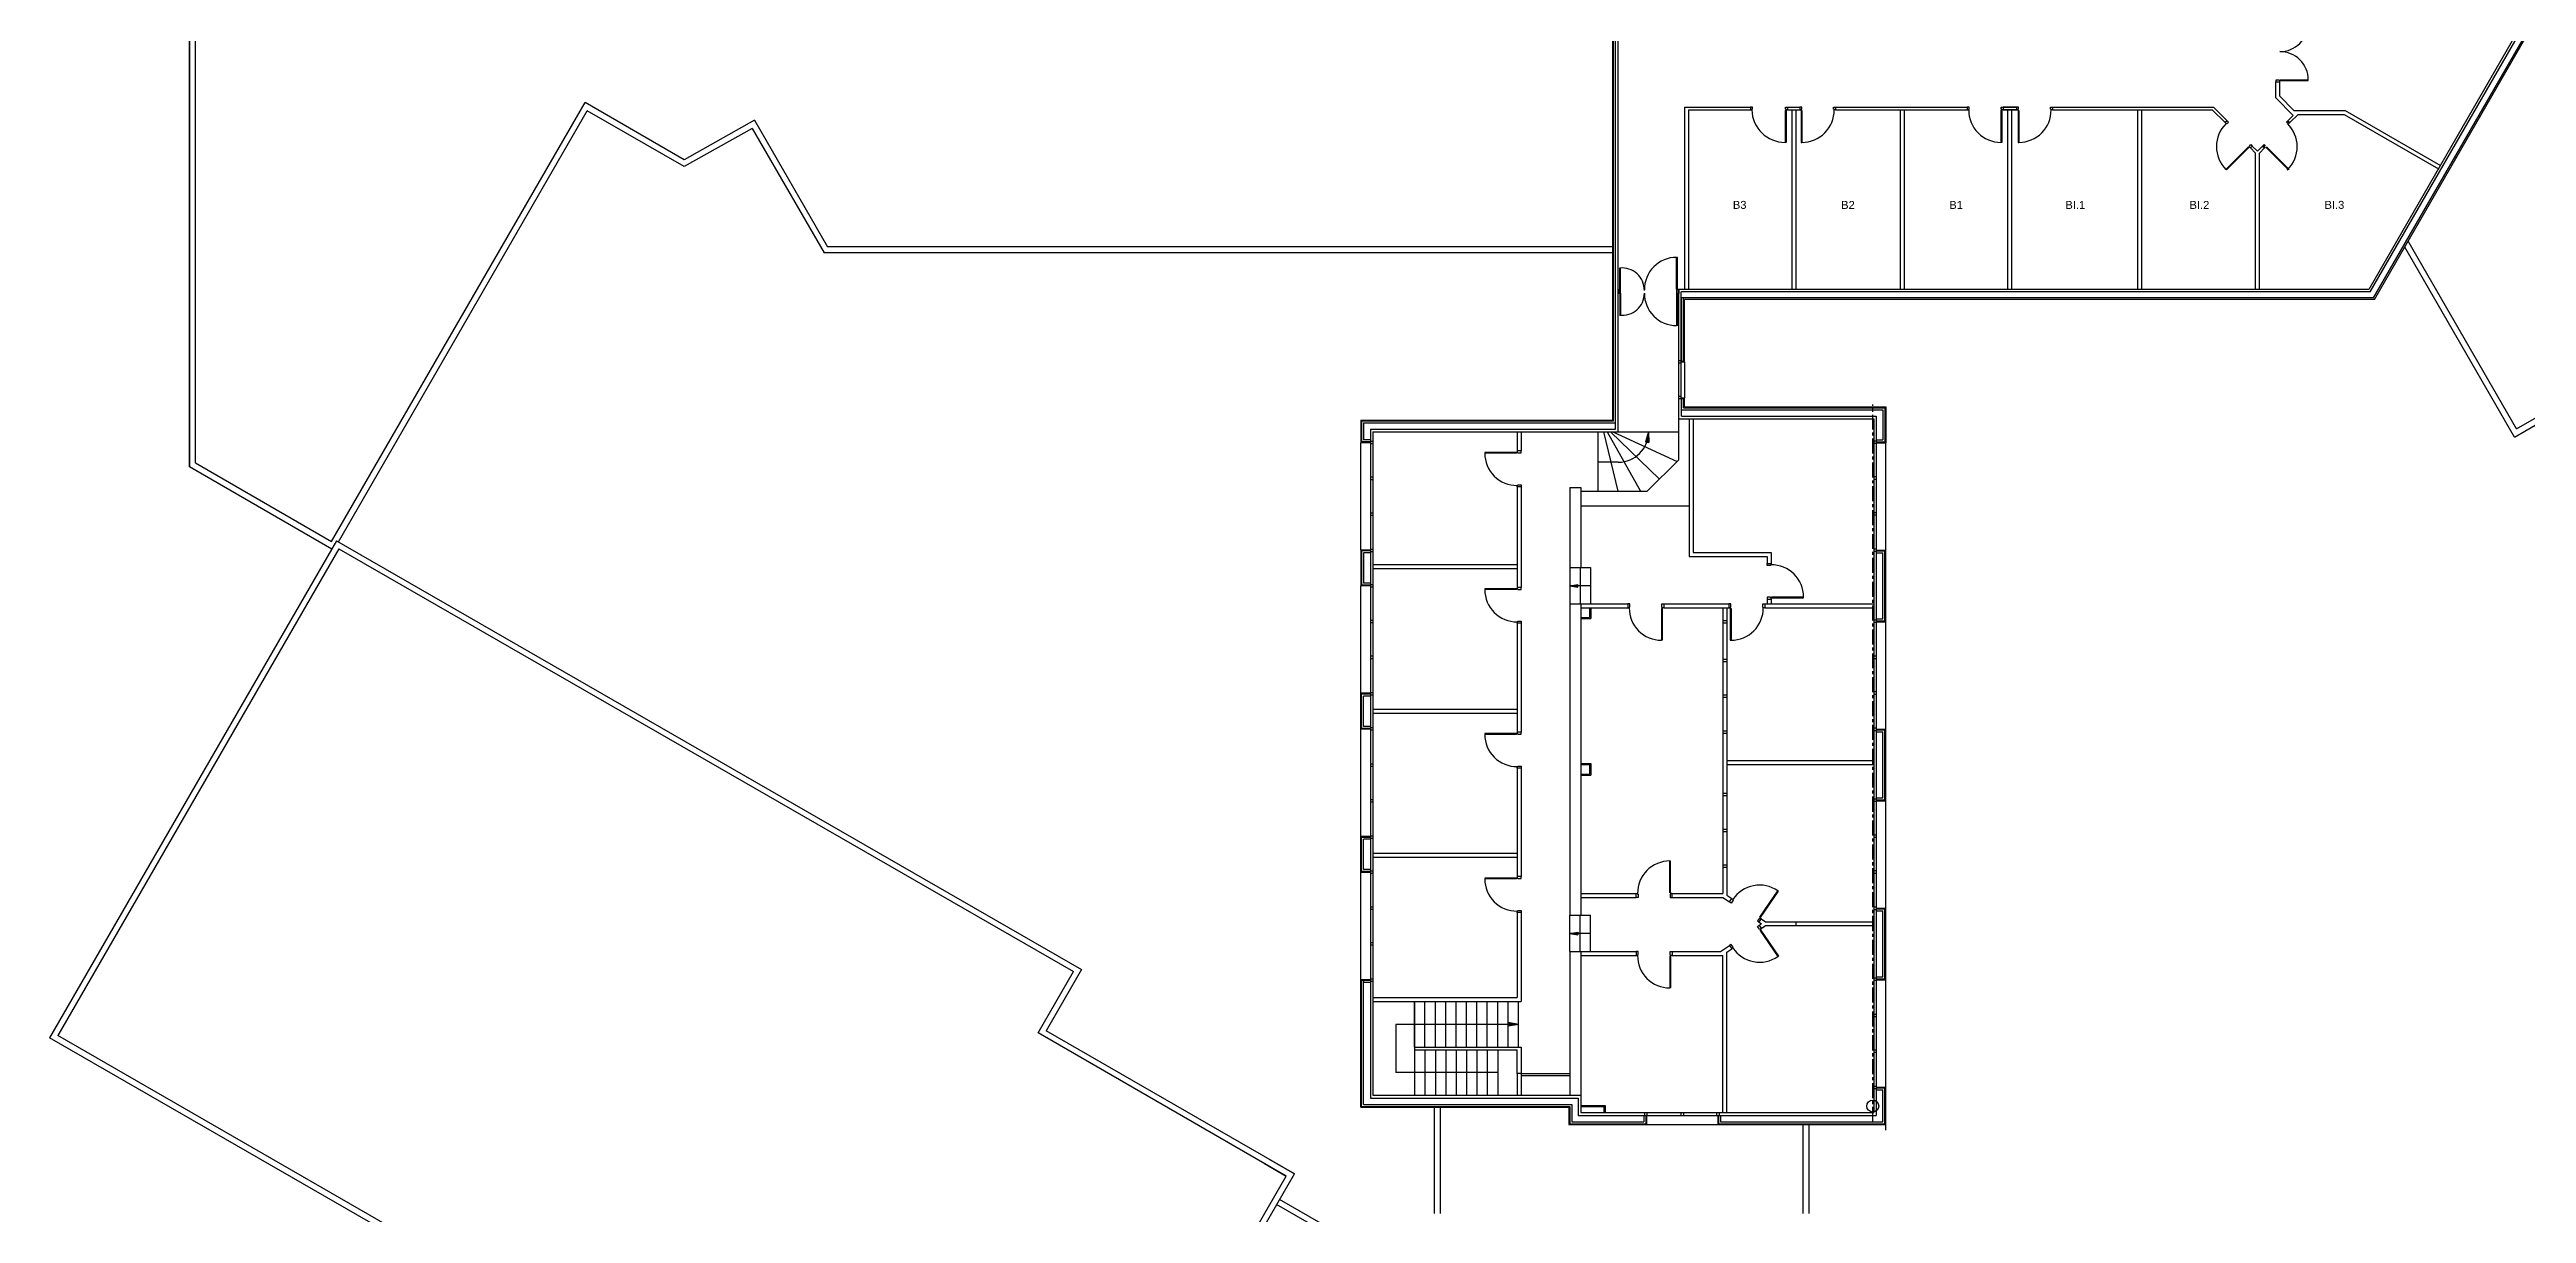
# Model space of a CAD drawing. Extents: x 1614 to 26454, y 2920 to 16595.
# Drawn here: x 16945 to 23170, y 9146 to 12072 of the extents above; entities that cross this region are included whole.
import ezdxf

# ---------------------------------------------------------------- set-up
doc = ezdxf.new("R2010")
doc.units = 0
doc.header["$MEASUREMENT"] = 0
doc.linetypes.add('AXES', pattern=[2, 1.25, -0.25, 0.25, -0.25])
for name, color, linetype in [('BA_APPUI_FENETRE', 140, 'CONTINUOUS'), ('BA_AXE_TRAME', 253, 'AXES'), ('BA_BARDAGE', 1, 'CONTINUOUS'), ('BA_CLOISON_EXISTANTE', 4, 'CONTINUOUS'), ('BA_ESCALIER', 8, 'CONTINUOUS'), ('BA_MENUIS_EXTERIEURE', 6, 'CONTINUOUS'), ('BA_MENUIS_INTERIEURE', 202, 'CONTINUOUS'), ('BA_STRUCTURE', 5, 'CONTINUOUS'), ('TXT_REP_PIECE', 3, 'CONTINUOUS')]:
    doc.layers.add(name, color=color, linetype=linetype)

msp = doc.modelspace()

# ---------------------------------------------------------------- hatches: boundary and pattern name
at = {"layer": 'BA_ESCALIER'}
h = msp.add_hatch(color=256, dxfattribs=at)
h.paths.add_polyline_path([(20961.4, 11095.9), (20959, 11096.3), (20955.5, 11085.3), (20959.8, 11084.7)])
h.paths.add_polyline_path([(20959.8, 11084.7), (20964, 11084), (20963.8, 11095.6), (20961.4, 11095.9)])
h.paths.add_polyline_path([(20959, 11096.3), (20961.4, 11095.9), (20963.4, 11110.3)])
h.paths.add_polyline_path([(20963.4, 11110.3), (20961.4, 11095.9), (20963.8, 11095.6)])
h = msp.add_hatch(color=256, dxfattribs=at)
h.paths.add_polyline_path([(20777, 10723.8), (20777, 10721.8), (20786.1, 10720.3), (20786.1, 10723.8)])
h.paths.add_polyline_path([(20786.1, 10723.8), (20786.1, 10727.2), (20777, 10725.7), (20777, 10723.8)])
h.paths.add_polyline_path([(20777, 10721.8), (20777, 10723.8), (20765.4, 10723.8)])
h.paths.add_polyline_path([(20765.4, 10723.8), (20777, 10723.8), (20777, 10725.7)])
h = msp.add_hatch(color=256, dxfattribs=at)
h.paths.add_polyline_path([(20777, 9849.8), (20777, 9851.7), (20786.1, 9853.2), (20786.1, 9849.8)])
h.paths.add_polyline_path([(20786.1, 9849.8), (20786.1, 9846.3), (20777, 9847.8), (20777, 9849.8)])
h.paths.add_polyline_path([(20777, 9851.7), (20777, 9849.8), (20765.4, 9849.8)])
h.paths.add_polyline_path([(20765.4, 9849.8), (20777, 9849.8), (20777, 9847.8)])
h = msp.add_hatch(color=256, dxfattribs=at)
h.paths.add_polyline_path([(20622.1, 9621.2), (20622.1, 9623.6), (20610.8, 9625.5), (20610.8, 9621.2)])
h.paths.add_polyline_path([(20610.8, 9621.2), (20610.8, 9616.8), (20622.1, 9618.7), (20622.1, 9621.2)])
h.paths.add_polyline_path([(20622.1, 9623.6), (20622.1, 9621.2), (20636.7, 9621.2)])
h.paths.add_polyline_path([(20636.7, 9621.2), (20622.1, 9621.2), (20622.1, 9618.7)])

# ---------------------------------------------------------------- linework, layer by layer
at = {"layer": 'BA_APPUI_FENETRE'}
for p, q in [((17296.9, 11022.7), (17296.9, 12281.1)), ((17311.9, 11032.3), (17311.9, 12281.1)), ((17296.9, 12105.8), (17296.9, 11022.7)), ((17654, 10834.8), (18291.1, 11938.3)), ((17671.1, 10834.3), (18296.6, 11917.8)), ((18540.2, 11794.4), (18291.1, 11938.3)), ((18540.1, 11777.2), (18296.6, 11917.8)), ((18716.9, 11893.8), (18540.2, 11794.4)), ((18716.9, 11893.8), (18900.5, 11575.8)), ((18711.3, 11873.5), (18540.1, 11777.2)), ((18711.3, 11873.5), (18891.8, 11560.8)), ((23144.9, 11118), (22872.4, 11589.9)), ((20873.4, 11560.8), (18891.8, 11560.8)), ((20873.4, 11575.8), (18900.5, 11575.8)), ((23139.4, 11097.5), (22863.7, 11574.9)), ((21053.4, 11286.5), (21053.4, 11196.5)), ((23144.9, 11118), (23300.8, 11208.1)), ((23139.4, 11097.5), (23295.3, 11187.6)), ((20240.4, 10813.3), (20240.4, 11083.3)), ((21559.4, 10813.3), (21559.4, 11083.3)), ((17654.7, 10816.1), (17296.9, 11022.7)), ((17311.9, 11032.3), (17654, 10834.8)), ((17666.7, 10836.8), (16945.3, 9587.4)), ((17666.7, 10836.8), (19538.7, 9759.2)), ((17672.2, 10816.3), (16965.8, 9592.9)), ((17672.2, 10816.3), (19518.1, 9753.8)), ((20240.4, 10453.3), (20240.4, 10723.3)), ((21559.4, 10363.3), (21559.4, 10633.3)), ((20240.4, 10093.3), (20240.4, 10363.3)), ((21559.4, 9913.3), (21559.4, 10183.3)), ((20240.4, 9733.3), (20240.4, 10003.3)), ((19429.4, 9599.8), (19518.1, 9753.8)), ((19538.7, 9759.2), (19449.8, 9605.3)), ((20240.4, 9733.3), (20240.4, 9733.3)), ((21559.4, 9463.3), (21559.4, 9733.3)), ((21559.4, 9355.3), (21559.4, 9733.3)), ((18817.4, 8509.9), (16945.3, 9587.4)), ((18812, 8530.3), (16965.8, 9592.9)), ((20052.9, 9239.8), (19429.4, 9599.8)), ((20073.4, 9245.3), (19449.8, 9605.3)), ((20425.4, 9145.8), (20425.4, 9410.8)), ((20440.4, 9145.8), (20440.4, 9410.8)), ((20958.3, 9369.3), (21137.5, 9369.3)), ((21352.4, 9145.8), (21352.4, 9369.3)), ((21367.4, 9145.8), (21367.4, 9369.3)), ((20008.4, 9282.8), (20073.4, 9245.3)), ((19522.9, 8321.8), (20052.9, 9239.8)), ((19528.4, 8301.3), (20073.4, 9245.3)), ((19998.3, 9271.3), (20052.9, 9239.8)), ((20254, 9038.2), (20028.9, 9168.2)), ((20261.5, 9051.2), (20036.4, 9181.2))]:
    msp.add_line(p, q, dxfattribs=at)
at = {"layer": 'BA_AXE_TRAME', "ltscale": 30}
for p, q in [((21526.9, 9376.2), (21526.9, 11179.2)), ((21526.9, 9375.8), (21526.9, 10199.9))]:
    msp.add_line(p, q, dxfattribs=at)
at = {"layer": 'BA_BARDAGE', "ltscale": 30}
for p, q in [((20873.4, 11140.3), (20873.4, 13118.1)), ((20875.4, 11138.3), (20875.4, 13114.1)), ((22787.8, 11443.5), (23171.6, 12108.2)), ((21051.4, 11288.5), (21051.4, 11447.5)), ((21053.4, 11286.5), (21053.4, 11443.5)), ((22787.8, 11443.5), (21053.4, 11443.5)), ((21045.4, 11288.5), (21051.4, 11288.5)), ((21045.4, 11286.5), (21053.4, 11286.5)), ((21045.4, 11196.5), (21053.4, 11196.5)), ((21045.4, 11194.5), (21051.4, 11194.5)), ((21051.4, 11171.3), (21051.4, 11194.5)), ((21051.4, 11171.3), (21557.4, 11171.3)), ((21053.4, 11173.3), (21053.4, 11196.5)), ((21053.4, 11173.3), (21559.4, 11173.3)), ((21557.4, 11171.3), (21557.4, 11085.3)), ((21559.4, 11173.3), (21559.4, 11083.3)), ((20240.4, 11140.3), (20240.4, 11083.3)), ((20240.4, 11140.3), (20873.4, 11140.3)), ((20264.4, 11083.3), (20240.4, 11083.3)), ((20242.4, 11138.3), (20242.4, 11085.3)), ((20242.4, 11138.3), (20875.4, 11138.3)), ((20264.4, 11085.3), (20242.4, 11085.3)), ((21535.4, 11085.3), (21557.4, 11085.3)), ((21535.4, 11083.3), (21559.4, 11083.3)), ((20264.4, 10813.3), (20240.4, 10813.3)), ((20240.4, 10813.3), (20240.4, 10723.3)), ((20264.4, 10811.3), (20242.4, 10811.3)), ((20242.4, 10811.3), (20242.4, 10725.3)), ((21535.4, 10813.3), (21559.4, 10813.3)), ((21535.4, 10811.3), (21557.4, 10811.3)), ((21557.4, 10635.3), (21557.4, 10811.3)), ((21559.4, 10633.3), (21559.4, 10813.3)), ((20264.4, 10723.3), (20240.4, 10723.3)), ((20264.4, 10725.3), (20242.4, 10725.3)), ((21535.4, 10635.3), (21557.4, 10635.3)), ((21535.4, 10633.3), (21559.4, 10633.3)), ((20264.4, 10453.3), (20240.4, 10453.3)), ((20240.4, 10363.3), (20240.4, 10453.3)), ((20264.4, 10451.3), (20242.4, 10451.3)), ((20242.4, 10365.3), (20242.4, 10451.3)), ((20264.4, 10363.3), (20240.4, 10363.3)), ((20264.4, 10365.3), (20242.4, 10365.3)), ((21535.4, 10363.3), (21559.4, 10363.3)), ((21535.4, 10361.3), (21557.4, 10361.3)), ((21557.4, 10185.3), (21557.4, 10361.3)), ((21559.4, 10183.3), (21559.4, 10363.3)), ((21535.4, 10185.3), (21557.4, 10185.3)), ((21535.4, 10183.3), (21559.4, 10183.3)), ((20264.4, 10093.3), (20240.4, 10093.3)), ((20240.4, 10003.3), (20240.4, 10093.3)), ((20264.4, 10091.3), (20242.4, 10091.3)), ((20242.4, 10005.3), (20242.4, 10091.3)), ((20264.4, 10003.3), (20240.4, 10003.3)), ((20264.4, 10005.3), (20242.4, 10005.3)), ((21535.4, 9913.3), (21559.4, 9913.3)), ((21535.4, 9911.3), (21557.4, 9911.3)), ((21557.4, 9735.3), (21557.4, 9911.3)), ((21559.4, 9733.3), (21559.4, 9913.3)), ((20264.4, 9733.3), (20240.4, 9733.3)), ((20240.4, 9733.3), (20240.4, 9733.3)), ((20240.4, 9412.8), (20240.4, 9733.3)), ((20242.4, 9733.3), (20242.4, 9731.3)), ((20242.4, 9414.8), (20242.4, 9733.3)), ((20264.4, 9731.3), (20242.4, 9731.3)), ((21535.4, 9735.3), (21557.4, 9735.3)), ((21535.4, 9733.3), (21559.4, 9733.3)), ((21535.4, 9463.3), (21559.4, 9463.3)), ((21535.4, 9461.3), (21557.4, 9461.3)), ((21557.4, 9371.3), (21557.4, 9461.3)), ((21559.4, 9369.3), (21559.4, 9463.3)), ((20240.4, 9412.8), (20763.4, 9412.8)), ((20242.4, 9414.8), (20765.4, 9414.8)), ((20763.4, 9412.8), (20763.4, 9369.3)), ((20765.4, 9414.8), (20765.4, 9371.3)), ((20763.4, 9369.3), (20958.3, 9369.3)), ((20765.4, 9371.3), (20956.3, 9371.3)), ((20956.3, 9392.3), (20956.3, 9371.3)), ((20958.3, 9392.3), (20958.3, 9369.3)), ((21137.5, 9392.3), (21137.5, 9369.3)), ((21137.5, 9369.3), (21559.4, 9369.3)), ((21139.5, 9392.3), (21139.5, 9371.3)), ((21139.5, 9371.3), (21557.4, 9371.3))]:
    msp.add_line(p, q, dxfattribs=at)
at = {"layer": 'BA_CLOISON_EXISTANTE'}
for p, q in [((21054.4, 11926.8), (21219.4, 11926.8)), ((21054.4, 11468.5), (21054.4, 11926.8)), ((21064.4, 11919.8), (21219.4, 11919.8)), ((21064.4, 11468.5), (21064.4, 11919.8)), ((21312.4, 11926.8), (21343.4, 11926.8)), ((21312.4, 11919.8), (21343.4, 11919.8)), ((21324.4, 11468.5), (21324.4, 11919.8)), ((21334.4, 11468.5), (21334.4, 11919.8)), ((21433.4, 11926.8), (21764.4, 11926.8)), ((21433.4, 11919.8), (21764.4, 11919.8)), ((21596.4, 11468.5), (21596.4, 11919.8)), ((21606.4, 11468.5), (21606.4, 11919.8)), ((21888.4, 11926.8), (21854.4, 11926.8)), ((21854.4, 11926.8), (21888.4, 11926.8)), ((21888.4, 11919.8), (21854.4, 11919.8)), ((21854.4, 11919.8), (21888.4, 11919.8)), ((21866.4, 11468.5), (21866.4, 11919.8)), ((21876.4, 11468.5), (21876.4, 11919.8)), ((21978.4, 11926.8), (22383, 11926.8)), ((21978.4, 11919.8), (22380.1, 11919.8)), ((22193.4, 11468.5), (22193.4, 11919.8)), ((22203.4, 11468.5), (22203.4, 11919.8)), ((22412.1, 11887.8), (22380.1, 11919.8)), ((22417.1, 11892.8), (22383, 11926.8)), ((22570.2, 11892.8), (22583.5, 11906)), ((22575.2, 11887.8), (22595.8, 11908.4)), ((22493.6, 11816.2), (22480.7, 11829.1)), ((22493.6, 11816.2), (22506.6, 11829.1)), ((22488.4, 11811.5), (22475.8, 11824.2)), ((22488.4, 11468.5), (22488.4, 11811.5)), ((22498.4, 11811), (22511.5, 11824.2)), ((22498.4, 11468.5), (22498.4, 11811)), ((21065.4, 11143.3), (21065.4, 10797.3)), ((21075.4, 11143.3), (21075.4, 10807.3)), ((20633.4, 11110.3), (20633.4, 11062.5)), ((20643.4, 11110.3), (20643.4, 11062.5)), ((20633.4, 10972.5), (20633.4, 10719.5)), ((20643.4, 10972.5), (20643.4, 10719.5)), ((20793.4, 10924.3), (21065.4, 10924.3)), ((20270.4, 10777.3), (20633.4, 10777.3)), ((21065.4, 10797.3), (21261.4, 10797.3)), ((21075.4, 10807.3), (21271.4, 10807.3)), ((21261.4, 10797.3), (21261.4, 10779.9)), ((21271.4, 10807.3), (21271.4, 10779.9)), ((20270.4, 10767.3), (20633.4, 10767.3)), ((20793.4, 10678.3), (20911.5, 10678.3)), ((20793.4, 10668.3), (20911.5, 10668.3)), ((21001.5, 10678.3), (21165.4, 10678.3)), ((21001.5, 10668.3), (21165.4, 10668.3)), ((21150.4, 10668.3), (21150.4, 10636.3)), ((21160.4, 10668.3), (21160.4, 10636.3)), ((21255.4, 10678.3), (21529.4, 10678.3)), ((21255.4, 10668.3), (21529.4, 10668.3)), ((21261.4, 10689.9), (21261.4, 10678.3)), ((21271.4, 10689.9), (21271.4, 10678.3)), ((20633.4, 10629.5), (20633.4, 10355.5)), ((20643.4, 10629.5), (20643.4, 10355.5)), ((21150.4, 10636.3), (21160.4, 10636.3)), ((20270.4, 10413.3), (20633.4, 10413.3)), ((20270.4, 10403.3), (20633.4, 10403.3)), ((21150.4, 10353.3), (21160.4, 10353.3)), ((21150.4, 10353.3), (21150.4, 10202.2)), ((21160.4, 10353.3), (21160.4, 10202.2)), ((21160.4, 10284.3), (21529.4, 10284.3)), ((21160.4, 10274.3), (21529.4, 10274.3)), ((20633.4, 10265.5), (20633.4, 9992.5)), ((20643.4, 10265.5), (20643.4, 9992.5)), ((21150.4, 10202.2), (21160.4, 10202.2)), ((20270.4, 10051.3), (20633.4, 10051.3)), ((20270.4, 10041.3), (20633.4, 10041.3)), ((21150.4, 10016.2), (21160.4, 10016.2)), ((21150.4, 10016.2), (21150.4, 9950.3)), ((21160.4, 10016.2), (21160.4, 9945.6)), ((20633.4, 9902.5), (20633.4, 9688.3)), ((20643.4, 9902.5), (20643.4, 9678.3)), ((20793.4, 9950.3), (20932.4, 9950.3)), ((20793.4, 9940.3), (20932.4, 9940.3)), ((21022.4, 9950.3), (21150.4, 9950.3)), ((21022.4, 9940.3), (21150.4, 9940.3)), ((21150.4, 9940.3), (21166.9, 9929)), ((21160.4, 9945.6), (21172.5, 9937.3)), ((21241.2, 9878.3), (21247.1, 9874.3)), ((21241.2, 9870.3), (21247.1, 9874.3)), ((21246.8, 9886.5), (21257.5, 9879.3)), ((21246.8, 9862), (21257.5, 9869.3)), ((21257.5, 9879.3), (21529.4, 9879.3)), ((21257.5, 9869.3), (21529.4, 9869.3)), ((20793.4, 9804.3), (20932.4, 9804.3)), ((20793.4, 9794.3), (20932.4, 9794.3)), ((21022.4, 9804.3), (21144.5, 9804.3)), ((21022.4, 9794.3), (21150.4, 9794.3)), ((21144.5, 9804.3), (21166.9, 9819.5)), ((21150.4, 9399.3), (21150.4, 9794.3)), ((21160.4, 9803), (21172.5, 9811.3)), ((21160.4, 9399.3), (21160.4, 9803)), ((20270.4, 9688.3), (20633.4, 9688.3)), ((20270.4, 9678.3), (20643.4, 9678.3)), ((20633.4, 9497.8), (20633.4, 9442.8)), ((20643.4, 9497.8), (20633.4, 9497.8)), ((20643.4, 9497.8), (20643.4, 9442.8))]:
    msp.add_line(p, q, dxfattribs=at)
at = {"layer": 'BA_ESCALIER'}
for p, q in [((20836.4, 11110.3), (20836.4, 10961.3)), ((20850.3, 11110.6), (20886.6, 10961.3)), ((20859.3, 11110.7), (20943.3, 10961.3)), ((20867.8, 11110.3), (20990.7, 10991.6)), ((20873.7, 11110.3), (21035.4, 11036.2)), ((20887.4, 11110.3), (21039.4, 11110.3)), ((20963.4, 11110.3), (20955.5, 11085.3)), ((20955.5, 11085.3), (20964, 11084)), ((20963.4, 11110.3), (20964, 11084)), ((20887.4, 11034.3), (20836.4, 11034.3)), ((20765.4, 10769.3), (20765.4, 10678.3)), ((20791.4, 10769.3), (20791.4, 10678.3)), ((20793.4, 10769.3), (20817.4, 10769.3)), ((20817.4, 10769.3), (20817.4, 10678.3)), ((20765.4, 10723.8), (20786.1, 10727.2)), ((20817.4, 10723.8), (20765.4, 10723.8)), ((20765.4, 10723.8), (20786.1, 10720.3)), ((20786.1, 10720.3), (20786.1, 10727.2)), ((20765.4, 9804.3), (20765.4, 9895.3)), ((20765.4, 9849.8), (20786.1, 9853.2)), ((20817.4, 9849.8), (20765.4, 9849.8)), ((20765.4, 9849.8), (20786.1, 9846.3)), ((20786.1, 9853.2), (20786.1, 9846.3)), ((20791.4, 9804.3), (20791.4, 9895.3)), ((20793.4, 9895.3), (20817.4, 9895.3)), ((20817.4, 9804.3), (20817.4, 9895.3)), ((20793.4, 9804.3), (20817.4, 9804.3)), ((20375.4, 9678.3), (20375.4, 9564)), ((20375.4, 9564), (20375.4, 9678.3)), ((20401.5, 9564), (20401.5, 9678.3)), ((20427.7, 9564), (20427.7, 9678.3)), ((20453.8, 9564), (20453.8, 9678.3)), ((20479.9, 9564), (20479.9, 9678.3)), ((20506, 9564), (20506, 9678.3)), ((20532.2, 9564), (20532.2, 9678.3)), ((20558.3, 9564), (20558.3, 9678.3)), ((20584.4, 9564), (20584.4, 9678.3)), ((20610.5, 9564), (20610.5, 9678.3)), ((20636.7, 9564), (20636.7, 9678.3)), ((20636.7, 9621.2), (20328.8, 9621.2)), ((20328.8, 9621.2), (20328.8, 9499.9)), ((20636.7, 9621.2), (20610.8, 9625.5)), ((20610.8, 9625.5), (20610.8, 9616.8)), ((20636.7, 9621.2), (20610.8, 9616.8)), ((20375.4, 9557), (20375.4, 9442.8)), ((20401.5, 9557), (20401.5, 9442.8)), ((20427.7, 9557), (20427.7, 9442.8)), ((20453.8, 9557), (20453.8, 9442.8)), ((20479.9, 9557), (20479.9, 9442.8)), ((20506, 9557), (20506, 9442.8)), ((20532.2, 9557), (20532.2, 9442.8)), ((20558.3, 9557), (20558.3, 9442.8)), ((20584.4, 9557), (20584.4, 9442.8)), ((20584.4, 9499.9), (20328.8, 9499.9))]:
    msp.add_line(p, q, dxfattribs=at)
msp.add_arc((20887.4, 11110.3), 76, 270, 0, dxfattribs=at)
at = {"layer": 'BA_MENUIS_EXTERIEURE'}
for p, q in [((20880.4, 11117.3), (20880.4, 13099.1)), ((20887.4, 11110.3), (20887.4, 13093.1)), ((23146.6, 12114.9), (22773.4, 11468.5)), ((22776.9, 11462.5), (23152.6, 12113.2)), ((22785.5, 11447.5), (23167.6, 12109.2)), ((20880.4, 11133.3), (20880.4, 11551.2)), ((22773.4, 11468.5), (21039.4, 11468.5)), ((21039.4, 11143.3), (21039.4, 11468.5)), ((21045.4, 11193.5), (21045.4, 11462.5)), ((22776.9, 11462.5), (21045.4, 11462.5)), ((21046.4, 11288.5), (21046.4, 11447.5)), ((21046.4, 11288.5), (21046.4, 11447.5)), ((22785.5, 11447.5), (21046.4, 11447.5)), ((21045.4, 11289.5), (21039.4, 11289.5)), ((21045.4, 11283.5), (21039.4, 11283.5)), ((21045.4, 11199.5), (21039.4, 11199.5)), ((21045.4, 11193.5), (21039.4, 11193.5)), ((21039.4, 11143.3), (21529.4, 11143.3)), ((21039.4, 11110.3), (21039.4, 11143.3)), ((21046.4, 11166.3), (21046.4, 11194.5)), ((21046.4, 11150.3), (21046.4, 11194.5)), ((21046.4, 11166.3), (21552.4, 11166.3)), ((21046.4, 11150.3), (21535.4, 11150.3)), ((21529.4, 11143.3), (21529.4, 9399.3)), ((21535.4, 11150.3), (21535.4, 9392.3)), ((21552.4, 11166.3), (21552.4, 11090.3)), ((20247.4, 11133.3), (20247.4, 11090.3)), ((20247.4, 11133.3), (20880.4, 11133.3)), ((20264.4, 11090.3), (20247.4, 11090.3)), ((20264.4, 11117.3), (20264.4, 9435.8)), ((20264.4, 11117.3), (20880.4, 11117.3)), ((20264.4, 11087.2), (20270.4, 11087.2)), ((20264.4, 11081.2), (20270.4, 11081.2)), ((20270.4, 11110.3), (20270.4, 9442.8)), ((20270.4, 11110.3), (20887.4, 11110.3)), ((21535.4, 11087.2), (21529.4, 11087.2)), ((21535.4, 11081.2), (21529.4, 11081.2)), ((21535.4, 11090.3), (21552.4, 11090.3)), ((20264.4, 10997.2), (20270.4, 10997.2)), ((20264.4, 10991.2), (20270.4, 10991.2)), ((21535.4, 10997.2), (21529.4, 10997.2)), ((21535.4, 10991.2), (21529.4, 10991.2)), ((20264.4, 10907.2), (20270.4, 10907.2)), ((20264.4, 10901.2), (20270.4, 10901.2)), ((21535.4, 10907.2), (21529.4, 10907.2)), ((21535.4, 10901.2), (21529.4, 10901.2)), ((20264.4, 10806.3), (20247.4, 10806.3)), ((20247.4, 10806.3), (20247.4, 10730.3)), ((20264.4, 10815.4), (20270.4, 10815.4)), ((20264.4, 10809.4), (20270.4, 10809.4)), ((21535.4, 10815.4), (21529.4, 10815.4)), ((21535.4, 10809.4), (21529.4, 10809.4)), ((21535.4, 10806.3), (21552.4, 10806.3)), ((21552.4, 10640.3), (21552.4, 10806.3)), ((20264.4, 10730.3), (20247.4, 10730.3)), ((20264.4, 10727.2), (20270.4, 10727.2)), ((20264.4, 10721.2), (20270.4, 10721.2)), ((20264.4, 10637.2), (20270.4, 10637.2)), ((20264.4, 10631.2), (20270.4, 10631.2)), ((21535.4, 10637.2), (21529.4, 10637.2)), ((21535.4, 10631.2), (21529.4, 10631.2)), ((21535.4, 10640.3), (21552.4, 10640.3)), ((20264.4, 10547.2), (20270.4, 10547.2)), ((20264.4, 10541.2), (20270.4, 10541.2)), ((21535.4, 10546.3), (21529.4, 10546.3)), ((21535.4, 10540.3), (21529.4, 10540.3)), ((21535.4, 10456.7), (21529.4, 10456.7)), ((20264.4, 10446.3), (20247.4, 10446.3)), ((20247.4, 10370.3), (20247.4, 10446.3)), ((20264.4, 10455.4), (20270.4, 10455.4)), ((20264.4, 10449.4), (20270.4, 10449.4)), ((21535.4, 10450.7), (21529.4, 10450.7)), ((20264.4, 10370.3), (20247.4, 10370.3)), ((20264.4, 10367.2), (20270.4, 10367.2)), ((20264.4, 10361.2), (20270.4, 10361.2)), ((21535.4, 10365.4), (21529.4, 10365.4)), ((21535.4, 10359.4), (21529.4, 10359.4)), ((21535.4, 10356.3), (21552.4, 10356.3)), ((21552.4, 10190.3), (21552.4, 10356.3)), ((20264.4, 10276.3), (20270.4, 10276.3)), ((20264.4, 10270.3), (20270.4, 10270.3)), ((20264.4, 10186.7), (20270.4, 10186.7)), ((20264.4, 10180.7), (20270.4, 10180.7)), ((21535.4, 10187.2), (21529.4, 10187.2)), ((21535.4, 10181.2), (21529.4, 10181.2)), ((21535.4, 10190.3), (21552.4, 10190.3)), ((20264.4, 10086.3), (20247.4, 10086.3)), ((20247.4, 10010.3), (20247.4, 10086.3)), ((20264.4, 10095.4), (20270.4, 10095.4)), ((20264.4, 10089.4), (20270.4, 10089.4)), ((21535.4, 10096.7), (21529.4, 10096.7)), ((21535.4, 10090.7), (21529.4, 10090.7)), ((20264.4, 10010.3), (20247.4, 10010.3)), ((20264.4, 10007.2), (20270.4, 10007.2)), ((20264.4, 10001.2), (20270.4, 10001.2)), ((21535.4, 10006.7), (21529.4, 10006.7)), ((21535.4, 10000.7), (21529.4, 10000.7)), ((20264.4, 9916.7), (20270.4, 9916.7)), ((20264.4, 9910.7), (20270.4, 9910.7)), ((21535.4, 9915.4), (21529.4, 9915.4)), ((21535.4, 9909.4), (21529.4, 9909.4)), ((21535.4, 9906.3), (21552.4, 9906.3)), ((21552.4, 9740.3), (21552.4, 9906.3)), ((20264.4, 9826.7), (20270.4, 9826.7)), ((20264.4, 9820.7), (20270.4, 9820.7)), ((20247.4, 9733.3), (20247.4, 9726.3)), ((20247.4, 9419.8), (20247.4, 9733.3)), ((20264.4, 9726.3), (20247.4, 9726.3)), ((20264.4, 9735.4), (20270.4, 9735.4)), ((20264.4, 9729.4), (20270.4, 9729.4)), ((21535.4, 9737.2), (21529.4, 9737.2)), ((21535.4, 9731.2), (21529.4, 9731.2)), ((21535.4, 9740.3), (21552.4, 9740.3)), ((21535.4, 9646.3), (21529.4, 9646.3)), ((21535.4, 9640.3), (21529.4, 9640.3)), ((20375.4, 9564), (20643.4, 9564)), ((20375.4, 9564), (20375.4, 9557)), ((20375.4, 9557), (20633.4, 9557)), ((20633.4, 9497.8), (20633.4, 9557)), ((20643.4, 9564), (20643.4, 9497.8)), ((21535.4, 9556.7), (21529.4, 9556.7)), ((21535.4, 9550.7), (21529.4, 9550.7)), ((21535.4, 9465.4), (21529.4, 9465.4)), ((20247.4, 9419.8), (20770.4, 9419.8)), ((20264.4, 9435.8), (20786.4, 9435.8)), ((20270.4, 9442.8), (20793.4, 9442.8)), ((20770.4, 9419.8), (20770.4, 9376.3)), ((20786.4, 9435.8), (20786.4, 9392.3)), ((20793.4, 9442.8), (20793.4, 9399.3)), ((20793.4, 9399.3), (21529.4, 9399.3)), ((20954.4, 9392.3), (20954.4, 9399.3)), ((20960.4, 9392.3), (20960.4, 9399.3)), ((21045.8, 9392.3), (21045.8, 9399.3)), ((21051.8, 9392.3), (21051.8, 9399.3)), ((21135.4, 9393.3), (21135.4, 9399.3)), ((21135.4, 9392.3), (21135.4, 9399.3)), ((21141.4, 9393.3), (21141.4, 9399.3)), ((21141.4, 9392.3), (21141.4, 9399.3)), ((21535.4, 9459.4), (21529.4, 9459.4)), ((21535.4, 9456.3), (21552.4, 9456.3)), ((21552.4, 9376.3), (21552.4, 9456.3)), ((20770.4, 9376.3), (20951.3, 9376.3)), ((20786.4, 9392.3), (21535.4, 9392.3)), ((20951.3, 9392.3), (20951.3, 9376.3)), ((21144.5, 9392.3), (21144.5, 9376.3)), ((21144.5, 9376.3), (21552.4, 9376.3))]:
    msp.add_line(p, q, dxfattribs=at)
at = {"layer": 'BA_MENUIS_INTERIEURE'}
for p, q in [((22548.2, 11994.9), (22539.6, 11994.9)), ((22539.6, 11994.9), (22539.6, 11990.5)), ((22539.6, 11990.5), (22549.6, 11990.5)), ((22548.2, 11993.6), (22548.2, 11994.9)), ((22549.6, 11993.6), (22548.2, 11993.6)), ((22549.6, 11990.5), (22549.6, 11993.6)), ((22550.9, 11993.6), (22550.9, 11995.4)), ((22550.9, 11995.4), (22621.2, 11995.4)), ((22550.9, 11993.6), (22621.1, 11993.6)), ((22621.1, 11993.6), (22621.1, 11995.4)), ((21219.4, 11926.8), (21219.4, 11919.8)), ((21224.4, 11926.8), (21219.4, 11926.8)), ((21219.4, 11919.8), (21222.9, 11919.8)), ((21222.9, 11921.3), (21224.4, 11921.3)), ((21222.9, 11919.8), (21222.9, 11921.3)), ((21224.4, 11921.3), (21224.4, 11926.8)), ((21306.9, 11918.3), (21306.9, 11838.2)), ((21308.9, 11918.3), (21306.9, 11918.3)), ((21307.4, 11926.8), (21312.4, 11926.8)), ((21307.4, 11921.3), (21307.4, 11926.8)), ((21308.9, 11921.3), (21307.4, 11921.3)), ((21308.9, 11919.8), (21308.9, 11921.3)), ((21312.4, 11919.8), (21308.9, 11919.8)), ((21308.9, 11918.3), (21308.9, 11838.3)), ((21312.4, 11926.8), (21312.4, 11919.8)), ((21348.4, 11926.8), (21343.4, 11926.8)), ((21343.4, 11926.8), (21343.4, 11919.8)), ((21343.4, 11919.8), (21346.9, 11919.8)), ((21346.9, 11921.3), (21348.4, 11921.3)), ((21346.9, 11919.8), (21346.9, 11921.3)), ((21346.9, 11918.3), (21346.9, 11838.3)), ((21346.9, 11918.3), (21348.9, 11918.3)), ((21348.4, 11921.3), (21348.4, 11926.8)), ((21348.9, 11918.3), (21348.9, 11838.2)), ((21428.4, 11921.3), (21428.4, 11926.8)), ((21428.4, 11926.8), (21433.4, 11926.8)), ((21429.9, 11921.3), (21428.4, 11921.3)), ((21429.9, 11919.8), (21429.9, 11921.3)), ((21433.4, 11919.8), (21429.9, 11919.8)), ((21433.4, 11926.8), (21433.4, 11919.8)), ((21764.4, 11926.8), (21764.4, 11919.8)), ((21769.4, 11926.8), (21764.4, 11926.8)), ((21764.4, 11919.8), (21767.9, 11919.8)), ((21767.9, 11921.3), (21769.4, 11921.3)), ((21767.9, 11919.8), (21767.9, 11921.3)), ((21769.4, 11921.3), (21769.4, 11926.8)), ((21848.9, 11918.3), (21848.9, 11838.2)), ((21850.9, 11918.3), (21848.9, 11918.3)), ((21849.4, 11926.8), (21854.4, 11926.8)), ((21849.4, 11921.3), (21849.4, 11926.8)), ((21850.9, 11921.3), (21849.4, 11921.3)), ((21850.9, 11919.8), (21850.9, 11921.3)), ((21854.4, 11919.8), (21850.9, 11919.8)), ((21850.9, 11918.3), (21850.9, 11838.3)), ((21854.4, 11926.8), (21854.4, 11919.8)), ((21893.4, 11926.8), (21888.4, 11926.8)), ((21888.4, 11926.8), (21888.4, 11919.8)), ((21888.4, 11919.8), (21891.9, 11919.8)), ((21891.9, 11921.3), (21893.4, 11921.3)), ((21891.9, 11919.8), (21891.9, 11921.3)), ((21891.9, 11918.3), (21891.9, 11838.3)), ((21891.9, 11918.3), (21893.9, 11918.3)), ((21893.4, 11921.3), (21893.4, 11926.8)), ((21893.9, 11918.3), (21893.9, 11838.2)), ((21973.4, 11921.3), (21973.4, 11926.8)), ((21973.4, 11926.8), (21978.4, 11926.8)), ((21974.9, 11921.3), (21973.4, 11921.3)), ((21974.9, 11919.8), (21974.9, 11921.3)), ((21978.4, 11919.8), (21974.9, 11919.8)), ((21978.4, 11926.8), (21978.4, 11919.8)), ((22417.1, 11892.8), (22412.1, 11887.8)), ((22416.7, 11885.3), (22420.6, 11889.2)), ((22420.6, 11889.2), (22417.1, 11892.8)), ((22566.7, 11889.2), (22570.2, 11892.8)), ((22570.6, 11885.3), (22566.7, 11889.2)), ((22570.2, 11892.8), (22575.2, 11887.8)), ((21308.9, 11838.3), (21306.9, 11838.3)), ((21346.9, 11838.3), (21348.9, 11838.3)), ((21850.9, 11838.3), (21848.9, 11838.3)), ((21891.9, 11838.3), (21893.9, 11838.3)), ((22412.1, 11887.8), (22414.6, 11885.3)), ((22470.8, 11827), (22414.1, 11770.4)), ((22414.6, 11885.3), (22415.7, 11886.4)), ((22415.7, 11886.4), (22416.7, 11885.3)), ((22472.2, 11825.6), (22470.8, 11827)), ((22473.3, 11828.8), (22477.2, 11832.6)), ((22474.3, 11827.7), (22473.3, 11828.8)), ((22473.3, 11826.6), (22474.3, 11827.7)), ((22475.8, 11824.2), (22473.3, 11826.6)), ((22480.7, 11829.1), (22475.8, 11824.2)), ((22477.2, 11832.6), (22480.7, 11829.1)), ((22510.1, 11832.6), (22506.6, 11829.1)), ((22506.6, 11829.1), (22511.5, 11824.2)), ((22509.5, 11827.7), (22510.5, 11828.8)), ((22510.5, 11826.6), (22509.5, 11827.7)), ((22514, 11828.8), (22510.1, 11832.6)), ((22511.5, 11824.2), (22514, 11826.6)), ((22511.6, 11825.6), (22513, 11827)), ((22516.5, 11827), (22573.1, 11770.4)), ((22571.6, 11886.4), (22570.6, 11885.3)), ((22572.7, 11885.3), (22571.6, 11886.4)), ((22575.2, 11887.8), (22572.7, 11885.3)), ((22415.6, 11769), (22414.2, 11770.4)), ((22472.2, 11825.6), (22415.6, 11769)), ((22515.1, 11825.6), (22571.6, 11769)), ((22568.2, 11769), (22569.6, 11770.4)), ((20890.9, 11468.2), (20890.9, 11522.4)), ((20892.6, 11468.2), (20892.6, 11522.5)), ((21033.9, 11469.1), (21033.9, 11549.2)), ((21035.9, 11549.1), (21033.9, 11549.1)), ((21035.9, 11469.1), (21035.9, 11549.1)), ((20892.2, 11467.6), (20887.8, 11467.6)), ((20887.8, 11458.8), (20887.8, 11467.6)), ((20887.8, 11467.6), (20892.2, 11467.6)), ((20887.8, 11467.6), (20887.8, 11458.8)), ((20887.8, 11458.8), (20892.2, 11458.8)), ((20892.2, 11458.8), (20887.8, 11458.8)), ((20890.9, 11458.3), (20890.9, 11404.1)), ((20892.2, 11458.8), (20892.2, 11467.6)), ((20892.2, 11467.6), (20892.2, 11458.8)), ((20892.6, 11458.3), (20892.6, 11403.9)), ((21035.9, 11469.1), (21033.9, 11469.1)), ((21035.9, 11457.9), (21033.9, 11457.9)), ((21033.9, 11457.9), (21033.9, 11377.8)), ((21034.4, 11458.5), (21034.4, 11468.5)), ((21034.4, 11468.5), (21039.4, 11468.5)), ((21034.4, 11468.5), (21034.4, 11458.5)), ((21039.4, 11468.5), (21034.4, 11468.5)), ((21039.4, 11458.5), (21034.4, 11458.5)), ((21034.4, 11458.5), (21039.4, 11458.5)), ((21035.9, 11457.9), (21035.9, 11377.9)), ((21039.4, 11468.5), (21039.4, 11458.5)), ((21039.4, 11458.5), (21039.4, 11468.5)), ((21035.9, 11377.9), (21033.9, 11377.9)), ((20631.9, 11057), (20551.8, 11057)), ((20631.9, 11059), (20551.9, 11059)), ((20551.9, 11059), (20551.9, 11057)), ((20631.9, 11059), (20631.9, 11057)), ((20643.4, 11062.5), (20633.4, 11062.5)), ((20633.4, 11062.5), (20633.4, 11059)), ((20633.4, 11059), (20634.9, 11059)), ((20634.9, 11059), (20634.9, 11057.5)), ((20634.9, 11057.5), (20643.4, 11057.5)), ((20643.4, 11057.5), (20643.4, 11062.5)), ((20633.4, 10976), (20634.9, 10976)), ((20633.4, 10972.5), (20633.4, 10976)), ((20643.4, 10972.5), (20633.4, 10972.5)), ((20634.9, 10977.5), (20643.4, 10977.5)), ((20634.9, 10976), (20634.9, 10977.5)), ((20643.4, 10977.5), (20643.4, 10972.5)), ((21261.4, 10779.9), (21271.4, 10779.9)), ((21261.4, 10774.9), (21261.4, 10779.9)), ((21269.9, 10774.9), (21261.4, 10774.9)), ((21269.9, 10776.4), (21269.9, 10774.9)), ((21271.4, 10776.4), (21269.9, 10776.4)), ((21271.4, 10779.9), (21271.4, 10776.4)), ((20631.9, 10714), (20551.8, 10714)), ((20631.9, 10716), (20551.9, 10716)), ((20551.9, 10716), (20551.9, 10714)), ((20631.9, 10716), (20631.9, 10714)), ((20643.4, 10719.5), (20633.4, 10719.5)), ((20633.4, 10719.5), (20633.4, 10716)), ((20633.4, 10716), (20634.9, 10716)), ((20634.9, 10716), (20634.9, 10714.5)), ((20634.9, 10714.5), (20643.4, 10714.5)), ((20643.4, 10714.5), (20643.4, 10719.5)), ((20793.4, 10644.3), (20815.4, 10644.3)), ((20815.4, 10668.3), (20815.4, 10644.3)), ((20818.4, 10668.3), (20818.4, 10641.3)), ((20911.5, 10678.3), (20911.5, 10668.3)), ((20916.5, 10678.3), (20911.5, 10678.3)), ((20911.5, 10668.3), (20915, 10668.3)), ((20915, 10669.8), (20916.5, 10669.8)), ((20915, 10668.3), (20915, 10669.8)), ((20916.5, 10669.8), (20916.5, 10678.3)), ((20996, 10666.8), (20996, 10586.7)), ((20998, 10666.8), (20996, 10666.8)), ((20996.5, 10678.3), (21001.5, 10678.3)), ((20996.5, 10669.8), (20996.5, 10678.3)), ((20998, 10669.8), (20996.5, 10669.8)), ((20998, 10668.3), (20998, 10669.8)), ((21001.5, 10668.3), (20998, 10668.3)), ((20998, 10666.8), (20998, 10586.8)), ((21001.5, 10678.3), (21001.5, 10668.3)), ((21170.4, 10678.3), (21165.4, 10678.3)), ((21165.4, 10678.3), (21165.4, 10668.3)), ((21165.4, 10668.3), (21168.9, 10668.3)), ((21168.9, 10669.8), (21170.4, 10669.8)), ((21168.9, 10668.3), (21168.9, 10669.8)), ((21168.9, 10666.8), (21168.9, 10586.8)), ((21168.9, 10666.8), (21170.9, 10666.8)), ((21170.4, 10669.8), (21170.4, 10678.3)), ((21170.9, 10666.8), (21170.9, 10586.7)), ((21250.4, 10669.8), (21250.4, 10678.3)), ((21250.4, 10678.3), (21255.4, 10678.3)), ((21251.9, 10669.8), (21250.4, 10669.8)), ((21251.9, 10668.3), (21251.9, 10669.8)), ((21255.4, 10668.3), (21251.9, 10668.3)), ((21255.4, 10678.3), (21255.4, 10668.3)), ((21261.4, 10694.9), (21261.4, 10689.9)), ((21269.9, 10694.9), (21261.4, 10694.9)), ((21261.4, 10689.9), (21271.4, 10689.9)), ((21269.9, 10693.4), (21269.9, 10694.9)), ((21271.4, 10693.4), (21269.9, 10693.4)), ((21271.4, 10689.9), (21271.4, 10693.4)), ((21272.9, 10695.5), (21353, 10695.5)), ((21272.9, 10693.5), (21272.9, 10695.5)), ((21272.9, 10693.5), (21352.9, 10693.5)), ((21352.9, 10693.5), (21352.9, 10695.5)), ((20633.4, 10633), (20634.9, 10633)), ((20633.4, 10629.5), (20633.4, 10633)), ((20643.4, 10629.5), (20633.4, 10629.5)), ((20634.9, 10634.5), (20643.4, 10634.5)), ((20634.9, 10633), (20634.9, 10634.5)), ((20643.4, 10634.5), (20643.4, 10629.5)), ((20793.4, 10641.3), (20818.4, 10641.3)), ((20998, 10586.8), (20996, 10586.8)), ((21150.4, 10636.3), (21150.4, 10353.3)), ((21150.4, 10630.3), (21160.4, 10630.3)), ((21160.4, 10636.3), (21160.4, 10353.3)), ((21168.9, 10586.8), (21170.9, 10586.8)), ((21150.4, 10539.3), (21160.4, 10539.3)), ((21150.4, 10533.3), (21160.4, 10533.3)), ((21150.4, 10449.3), (21160.4, 10449.3)), ((21150.4, 10443.3), (21160.4, 10443.3)), ((20631.9, 10350), (20551.8, 10350)), ((20631.9, 10352), (20551.9, 10352)), ((20551.9, 10352), (20551.9, 10350)), ((20631.9, 10352), (20631.9, 10350)), ((20643.4, 10355.5), (20633.4, 10355.5)), ((20633.4, 10355.5), (20633.4, 10352)), ((20633.4, 10352), (20634.9, 10352)), ((20634.9, 10352), (20634.9, 10350.5)), ((20634.9, 10350.5), (20643.4, 10350.5)), ((20643.4, 10350.5), (20643.4, 10355.5)), ((21150.4, 10359.3), (21160.4, 10359.3)), ((20634.9, 10270.5), (20643.4, 10270.5)), ((20634.9, 10269), (20634.9, 10270.5)), ((20643.4, 10270.5), (20643.4, 10265.5)), ((20793.4, 10277.3), (20818.4, 10277.3)), ((20793.4, 10274.3), (20815.4, 10274.3)), ((20815.4, 10274.3), (20815.4, 10250.3)), ((20818.4, 10277.3), (20818.4, 10247.3)), ((20633.4, 10269), (20634.9, 10269)), ((20633.4, 10265.5), (20633.4, 10269)), ((20643.4, 10265.5), (20633.4, 10265.5)), ((20793.4, 10250.3), (20815.4, 10250.3)), ((20793.4, 10247.3), (20818.4, 10247.3)), ((21150.4, 10202.2), (21150.4, 10016.2)), ((21150.4, 10202.2), (21160.4, 10202.2)), ((21150.4, 10196.2), (21160.4, 10196.2)), ((21150.4, 10196.2), (21160.4, 10196.2)), ((21160.4, 10202.2), (21160.4, 10016.2)), ((21150.4, 10112.2), (21160.4, 10112.2)), ((21150.4, 10106.2), (21160.4, 10106.2)), ((21016.9, 9951.8), (21016.9, 10031.9)), ((21018.9, 10031.8), (21016.9, 10031.8)), ((21018.9, 9951.8), (21018.9, 10031.8)), ((21150.4, 10022.2), (21160.4, 10022.2)), ((20631.9, 9987), (20551.8, 9987)), ((20631.9, 9989), (20551.9, 9989)), ((20551.9, 9989), (20551.9, 9987)), ((20631.9, 9989), (20631.9, 9987)), ((20643.4, 9992.5), (20633.4, 9992.5)), ((20633.4, 9992.5), (20633.4, 9989)), ((20633.4, 9989), (20634.9, 9989)), ((20634.9, 9989), (20634.9, 9987.5)), ((20634.9, 9987.5), (20643.4, 9987.5)), ((20643.4, 9987.5), (20643.4, 9992.5)), ((20633.4, 9906), (20634.9, 9906)), ((20633.4, 9902.5), (20633.4, 9906)), ((20643.4, 9902.5), (20633.4, 9902.5)), ((20634.9, 9907.5), (20643.4, 9907.5)), ((20634.9, 9906), (20634.9, 9907.5)), ((20643.4, 9907.5), (20643.4, 9902.5)), ((20932.4, 9940.3), (20932.4, 9950.3)), ((20932.4, 9950.3), (20935.9, 9950.3)), ((20937.4, 9940.3), (20932.4, 9940.3)), ((20935.9, 9950.3), (20935.9, 9948.8)), ((20935.9, 9948.8), (20937.4, 9948.8)), ((20937.4, 9948.8), (20937.4, 9940.3)), ((21018.9, 9951.8), (21016.9, 9951.8)), ((21017.4, 9948.8), (21017.4, 9940.3)), ((21018.9, 9948.8), (21017.4, 9948.8)), ((21017.4, 9940.3), (21022.4, 9940.3)), ((21022.4, 9950.3), (21018.9, 9950.3)), ((21018.9, 9950.3), (21018.9, 9948.8)), ((21022.4, 9940.3), (21022.4, 9950.3)), ((21166.9, 9929), (21172.5, 9937.3)), ((21171, 9926.2), (21166.9, 9929)), ((21175.8, 9933.2), (21171, 9926.2)), ((21172.5, 9937.3), (21175.4, 9935.3)), ((21175.4, 9935.3), (21174.6, 9934.1)), ((21174.6, 9934.1), (21175.8, 9933.2)), ((21243.1, 9890.9), (21288.3, 9957.1)), ((21244.8, 9889.8), (21289.9, 9955.8)), ((21289.9, 9955.8), (21288.2, 9957)), ((21241.9, 9888.1), (21237.1, 9881.1)), ((21237.1, 9881.1), (21241.2, 9878.3)), ((21237.1, 9867.4), (21241.2, 9870.3)), ((21241.9, 9860.4), (21237.1, 9867.4)), ((21241.2, 9878.3), (21246.8, 9886.5)), ((21241.2, 9870.3), (21246.8, 9862)), ((21243.1, 9887.3), (21241.9, 9888.1)), ((21243.1, 9861.3), (21241.9, 9860.4)), ((21244.8, 9889.8), (21243.1, 9890.9)), ((21244, 9888.5), (21243.1, 9887.3)), ((21244, 9860), (21243.1, 9861.3)), ((21244.8, 9858.8), (21243.1, 9857.7)), ((21243.1, 9857.7), (21288.3, 9791.5)), ((21246.8, 9886.5), (21244, 9888.5)), ((21246.8, 9862), (21244, 9860)), ((21244.8, 9858.8), (21289.9, 9792.7)), ((21250.3, 9884.2), (21254.4, 9881.4)), ((21250.3, 9864.3), (21254.4, 9867.2)), ((21333.6, 9879.3), (21333.6, 9869.3)), ((20932.4, 9804.3), (20932.4, 9794.3)), ((20937.4, 9804.3), (20932.4, 9804.3)), ((20932.4, 9794.3), (20935.9, 9794.3)), ((20935.9, 9795.8), (20937.4, 9795.8)), ((20935.9, 9794.3), (20935.9, 9795.8)), ((20937.4, 9795.8), (20937.4, 9804.3)), ((21016.9, 9792.8), (21016.9, 9712.7)), ((21018.9, 9792.8), (21016.9, 9792.8)), ((21017.4, 9804.3), (21022.4, 9804.3)), ((21017.4, 9795.8), (21017.4, 9804.3)), ((21018.9, 9795.8), (21017.4, 9795.8)), ((21018.9, 9794.3), (21018.9, 9795.8)), ((21022.4, 9794.3), (21018.9, 9794.3)), ((21018.9, 9792.8), (21018.9, 9712.8)), ((21022.4, 9804.3), (21022.4, 9794.3)), ((21171, 9822.3), (21166.9, 9819.5)), ((21166.9, 9819.5), (21172.5, 9811.3)), ((21175.8, 9815.3), (21171, 9822.3)), ((21172.5, 9811.3), (21175.4, 9813.2)), ((21174.6, 9814.5), (21175.8, 9815.3)), ((21175.4, 9813.2), (21174.6, 9814.5)), ((21289.9, 9792.7), (21288.2, 9791.6)), ((21018.9, 9712.8), (21016.9, 9712.8)), ((20643.4, 9497.8), (20765.4, 9497.8)), ((20643.4, 9492.8), (20765.4, 9492.8)), ((20793.4, 9417.3), (20854.4, 9417.3)), ((20793.4, 9414.3), (20851.4, 9414.3)), ((20851.4, 9414.3), (20851.4, 9399.3)), ((20854.4, 9417.3), (20854.4, 9399.3))]:
    msp.add_line(p, q, dxfattribs=at)
for centre, radius, start, end in [((22550.2, 12137.5), 71, 269.5039, 0.04993), ((22550.2, 11995.4), 71, 359.95007, 90.4961), ((22548.2, 11994.9), 0, 90, 180), ((22550.9, 11995.4), 0, 90, 180), ((21306.4, 11921.7), 83.5, 181.28908, 270.34866), ((21306.9, 11918.3), 0, 90, 180), ((21307.4, 11921.3), 0, 90, 180), ((21348.4, 11921.3), 0, 0, 90), ((21349, 11919.1), 80.9, 269.95007, 0.4961), ((21348.9, 11918.3), 0, 0, 90), ((21848.8, 11919.1), 80.9, 179.5039, 270.04993), ((21848.9, 11918.3), 0, 90, 180), ((21849.4, 11921.3), 0, 90, 180), ((21893.4, 11921.3), 0, 0, 90), ((21894, 11919.1), 80.9, 269.95007, 0.4961), ((21893.9, 11918.3), 0, 0, 90), ((22471.3, 11827.6), 80.9, 134.5039, 225.04993), ((22470.8, 11827), 0, 45, 135), ((22473.3, 11828.8), 0, 45, 135), ((22510.5, 11828.8), 0, 45, 135), ((22513, 11827), 0, 45, 135), ((22512.5, 11827.6), 80.9, 314.95007, 45.4961), ((20896.5, 11466), 56.6, 0.01981, 95.6896), ((21033.8, 11468.3), 80.9, 89.95007, 180.4961), ((20897.6, 11459.1), 55.5, 262.99424, 359.71471), ((21033.8, 11458.7), 80.9, 179.5039, 270.04993), ((21033.9, 11469.1), 0, 180, 270), ((21033.9, 11457.9), 0, 90, 180), ((20632.7, 11056.9), 80.9, 179.95007, 270.4961), ((20631.9, 11057), 0, 270, 0), ((20634.9, 11057.5), 0, 270, 0), ((21272.1, 10695.5), 80.9, 359.95007, 90.4961), ((20632.7, 10713.9), 80.9, 179.95007, 270.4961), ((20631.9, 10714), 0, 270, 0), ((20634.9, 10714.5), 0, 270, 0), ((20995.9, 10667.6), 80.9, 179.5039, 270.04993), ((20996, 10666.8), 0, 90, 180), ((20996.5, 10669.8), 0, 90, 180), ((21170.4, 10669.8), 0, 0, 90), ((21170.9, 10667.6), 80.9, 269.95007, 0.4961), ((21170.9, 10666.8), 0, 0, 90), ((21269.9, 10694.9), 0, 90, 180), ((21272.9, 10695.5), 0, 90, 180), ((20632.7, 10349.9), 80.9, 179.95007, 270.4961), ((20631.9, 10350), 0, 270, 0), ((20634.9, 10350.5), 0, 270, 0), ((21016.8, 9951), 80.9, 89.95007, 180.4961), ((20632.7, 9986.9), 80.9, 179.95007, 270.4961), ((20631.9, 9987), 0, 270, 0), ((20634.9, 9987.5), 0, 270, 0), ((21242.6, 9890.3), 80.9, 55.62902, 146.17505), ((21016.9, 9951.8), 0, 180, 270), ((21017.4, 9948.8), 0, 180, 270), ((21241.9, 9888.1), 0, 145.67895, 235.67895), ((21241.9, 9860.4), 0, 124.32105, 214.32105), ((21243.1, 9890.9), 0, 145.67895, 235.67895), ((21243.1, 9857.7), 0, 124.32105, 214.32105), ((21016.8, 9793.6), 80.9, 179.5039, 270.04993), ((21016.9, 9792.8), 0, 90, 180), ((21017.4, 9795.8), 0, 90, 180), ((21242.6, 9858.3), 80.9, 213.82495, 304.37098)]:
    msp.add_arc(centre, radius, start, end, dxfattribs=at)
at = {"layer": 'BA_STRUCTURE'}
for p, q in [((22539.6, 11949.9), (22539.6, 11990.5)), ((22549.6, 11954), (22549.6, 11990.5)), ((22585.2, 11918.4), (22549.6, 11954)), ((22583.5, 11906), (22539.6, 11949.9)), ((22585.2, 11918.4), (22714, 11918.4)), ((22595.8, 11908.4), (22711.3, 11908.4)), ((22711.3, 11908.4), (22948.3, 11771.5)), ((22714, 11918.4), (22953.3, 11780.2)), ((21039.4, 11040.3), (21039.4, 11143.3)), ((20960.4, 10961.3), (21039.4, 11040.3)), ((20765.4, 10970.3), (20765.4, 10769.3)), ((20765.4, 10970.3), (20793.4, 10970.3)), ((20793.4, 10970.3), (20793.4, 10769.3)), ((20793.4, 10961.3), (20960.4, 10961.3)), ((20765.4, 10769.3), (20793.4, 10769.3)), ((20765.4, 10678.3), (20793.4, 10678.3)), ((20765.4, 10678.3), (20765.4, 9895.3)), ((20793.4, 10678.3), (20793.4, 9895.3)), ((20765.4, 9895.3), (20793.4, 9895.3)), ((20765.4, 9804.3), (20793.4, 9804.3)), ((20765.4, 9804.3), (20765.4, 9442.8)), ((20793.4, 9804.3), (20793.4, 9442.8)), ((20765.4, 9442.8), (20793.4, 9442.8))]:
    msp.add_line(p, q, dxfattribs=at)
msp.add_circle((21526.9, 9415.8), 15, dxfattribs=at)
msp.add_circle((21526.9, 9415.8), 15, dxfattribs=at)

# ---------------------------------------------------------------- texts
at = {"layer": 'TXT_REP_PIECE', "char_height": 20, "width": 169.541, "attachment_point": 5}
for s, insert in [('{\\fArial|b0|i0|c0|p34;B3}', (21192.5, 11681)), ('{\\fArial|b0|i0|c0|p34;B2}', (21464.5, 11681)), ('{\\fArial|b0|i0|c0|p34;B1}', (21736.4, 11681)), ('{\\fArial|b0|i0|c0|p34;BI.1}', (22035.8, 11681)), ('{\\fArial|b0|i0|c0|p34;BI.2}', (22347.7, 11681)), ('{\\fArial|b0|i0|c0|p34;BI.3}', (22687, 11681))]:
    msp.add_mtext(s, dxfattribs=dict(at, insert=insert))

doc.saveas('drawing.dxf')
